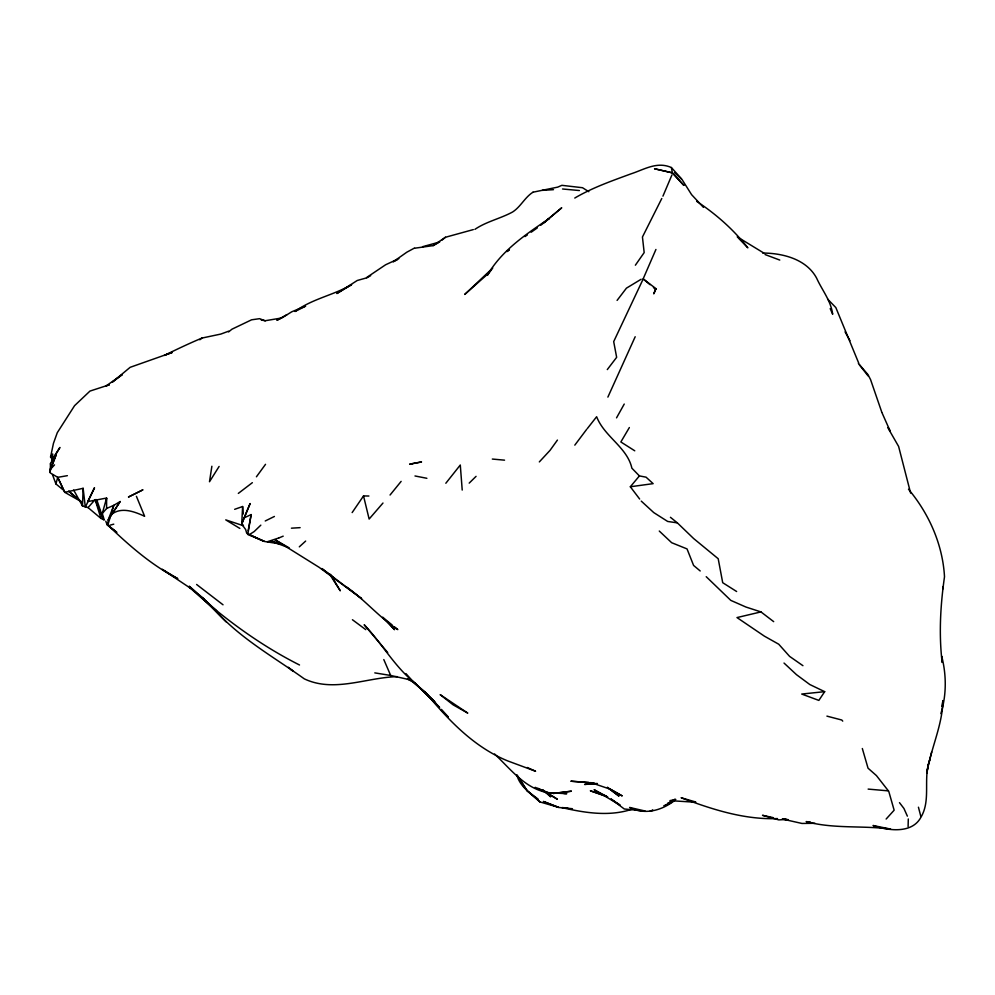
<?xml version="1.0" encoding="UTF-8"?>
<svg xmlns="http://www.w3.org/2000/svg" width="995" height="995" viewBox="0 0 995 995"><rect width="100%" height="100%" fill="white"/><g stroke="black" fill="none" stroke-linecap="round" stroke-linejoin="round"><path stroke-width="1.49" d="M908.099 826.596L908.298 818.972M83.132 488.309L82.51 505.97L88.033 507.587L100.905 518.37L104.264 519.999L102.286 513.507L106.589 498.047L87.672 501.592L94.513 487.749L85.334 507.189L83.132 488.309L64.787 492.326L58.319 478.719M243.464 525.397L241.71 524.129L244.086 517.873L251.15 514.589L247.78 534.477L264.222 541.355L246.76 533.37L245.653 529.539L241.71 524.129L242.618 506.53L234.658 509.316M67.374 475.672L57.735 477.339L50.21 472.899L50.484 463.533L52.051 460.859M908.497 489.229C929.094 513.843 942.713 544.563 944.504 576.777C940.511 604.711 938.845 632.857 941.966 660.954M51.815 462.314L52.71 453.969L50.558 457.028L52.312 459.304M106.278 500.982L106.589 498.047L106.602 508.482L102.286 513.507M211.873 466.257L209.497 481.742L219.111 466.456M248.128 530.857L251.15 514.589M926.793 772.742L928.546 763.65C923.833 781.311 930.611 801.224 920.798 817.504C911.743 834.059 887.863 830.638 873.025 825.502L890.625 829.084C862.578 825.352 833.76 829.084 806.149 821.609L810.515 822.044M942.688 589.152L943.26 586.416M926.93 772.904C930.847 748.427 942.327 725.641 942.974 700.592L941.743 706.301M928.957 762.854L931.668 751.996M928.907 763.041L929.778 759.571M655.941 288.625L653.852 293.662L655.941 288.625L643.156 278.874L655.929 249.459M62.983 489.751L55.919 483.931L57.735 477.339L64.787 492.326L81.553 501.828L68.63 491.144L81.59 502.239M50.558 457.028L53.469 443.297L57.287 432.688L74.575 405.661L89.96 391.085L109.127 384.854M940.86 713.614C946.606 695.007 946.519 675.008 941.705 656.202L941.917 662.409M108.244 523.693L109.96 518.034M111.676 512.375L113.828 505.298L120.146 501.542L108.194 519.912L107.821 525.111C129.176 545.447 151.364 565.148 177.819 578.68L162.173 569.302L191.127 588.667L189.51 587.348C222.843 617.646 259.21 644.673 299.52 664.996M671.923 174.958L662.931 196.164M49.75 471.953L55.956 455.362L49.974 469.764L54.526 464.889M241.71 524.129L250.131 503.532L244.086 517.873M642.745 279.918L613.691 341.621L616.651 357.317L607.298 369.58M635.183 336.745L607.883 397.104M661.787 198.49L642.447 236.997L644.175 252.593L635.37 265.205M616.539 417.863L624.238 404.057M53.63 458.173L59.924 447.451L51.566 460.349M629.362 427.539L620.855 441.967L634.76 450.81M120.146 501.542L108.194 519.912L113.828 505.298L106.602 508.482M824.681 691.662L818.848 700.405L801.721 694.05L824.681 691.662L809.818 684.535L796.46 674.647L784.023 663.056M368.896 496.02L363.523 495.933L352.143 512.587M557.424 440.076L550.048 450.349L539.327 461.916M256.424 476.792L265.528 464.317M574.812 445.138L586.391 429.716M617.087 300.403L626.44 288.152L641.128 279.259M587.087 428.882L596.639 416.718C604.301 436.668 627.248 447.277 631.887 468.21L639.412 475.921L646.053 477.165L653.13 483.645L630.332 486.766L639.648 499.03M401.134 481.381L390.052 495.025M445.835 483.247L460.287 465.013L462.215 490.062M630.332 486.766L639.412 475.921M382.976 503.035L369.133 519.042L363.523 495.933M88.033 507.587L95.159 499.602L103.455 519.577L96.702 499.552M886.135 819.047L894.144 810.204L888.759 791.348L876.433 775.59L868.038 768.19L862.329 748.514M469.192 483.122L476.058 476.356M260.827 525.149L254.148 531.579L249.272 534.651L264.309 541.442L281.398 544.128M487.562 274.185L464.727 294.445L492.712 268.041L487.45 275.13C501.853 250.23 526.156 234.161 549.427 218.365L540.72 225.268M299.308 546.852L305.652 541.069M509.067 249.795L506.99 251.586L509.403 249.72M532.972 192.209C524.825 197.346 520.771 206.699 512.686 211.947C500.473 218.614 486.356 221.524 474.901 229.36M442.029 240.081L445.474 237.258L473.309 229.596M228.564 331.92L231.959 329.196L251.586 319.805L259.608 318.674L265.23 320.863M199.796 339.78L202.022 338.051L220.865 334.059L228.601 331.198M238.327 493.396L252.357 482.674M524.974 236.586L527.437 234.845M531.156 232.233L537.337 227.88M415.064 248.165L433.136 245.616L445.474 237.258M281.921 317.952L291.659 311.833L305.465 306.124M675.53 799.818C662.62 810.204 645.233 815.514 629.624 807.455L645.096 811.012L624.275 808.985L610.98 798.973L619.835 804.893M574.774 198.042C592.398 187.682 611.701 180.953 630.855 173.901C644.238 169.548 656.949 161.128 671.376 167.533L681.762 179.088L691.6 194.659L703.44 207.358M674.958 799.234L667.496 803.599L674.386 800.216M366.745 277.891L370.662 275.652M286.946 314.594L276.871 320.278L280.665 318.537M433.136 245.616L438.409 242.693M414.505 248.029L406.793 252.22L393.212 261.797L397.291 259.732M111.602 514.315C121.601 506.604 134.512 511.691 144.623 516.256L136.415 496.331M265.242 520.982L274.409 516.467M305.54 306.224L295.042 311.485C312.119 298.823 333.4 295.279 351.608 284.682L336.857 293.525L357.242 280.49L365.75 278.115L385.625 264.757L398.846 258.65M202.022 338.051C189.137 343.424 176.849 349.32 164.25 355.439L172.185 352.466L130.158 367.317L112.435 382.043L122.323 374.568L106.204 385.849L109.114 384.903M278.737 537.984L267.356 541.74M665.854 805.067L670.729 802.977L663.827 805.751M279.06 537.872L283.189 536.156M652.77 810.191L650.009 811.298L652.683 810.266M631.526 809.383C608.915 816.771 584.55 812.791 561.951 807.604L567.759 807.94M422.589 246.698L439.728 241.972M110.022 525.173L113.766 524.166M773.687 621.651L760.951 611.913L736.996 617.572L764.371 636.141L778.724 644.213L789.607 656.389L802.928 665.68M675.717 799.408L669.946 800.639L695.617 802.244M533.046 192.184L557.697 187.135L561.876 185.331L582.51 187.719L588.791 191.687M280.416 318.201L265.292 320.713L261.275 320.054M397.216 676.637C366.347 677.483 334.009 692.918 304.321 678.864C273.513 656.775 239.434 638.019 214.261 609.164L189.249 586.229L204.099 599.264M291.423 528.183L300.129 527.649M542.3 190.356L553.481 189.672M562.536 188.988L579.388 190.542M814.955 823.3L801.945 823.45L782.406 819.047L788.239 819.644M777.481 818.574C744.049 819.855 712.01 809.308 681.115 797.754L695.617 801.958M557.847 793.202L547.424 792.629L566.777 793.687L563.804 793.525M588.866 782.48L570.844 781.199L591.838 782.916L610.333 789.234L622.236 795.925L609.201 788.562M762.68 253.041C782.766 253.14 806.485 259.086 816.659 278.214C822.168 290.378 830.837 300.515 832.691 314.271L830.191 308.624M868.137 789.097L888.348 790.863M572.448 808.711L558.804 807.48L543.357 801.46L558.692 807.393L539.899 801.92L527.188 790.838L517.002 775.105M492.326 459.056L504.552 460.163M590.296 782.63L594.575 783.053M782.406 819.047L786.46 819.47L778.749 819.892L762.506 815.303L772.991 817.591M736.636 591.515L722.706 582.697L718.203 558.73L693.639 538.544L677.359 522.872L667.682 521.455L653.765 512.599L641.265 501.119M374.792 672.881L390.687 675.468L410.226 679.859L412.875 681.339M414.99 475.971L426.88 478.296M672.384 172.856L654.586 168.764L672.384 172.856L683.826 185.344L672.384 172.856L671.376 167.533M279.657 543.146L270.901 541.106L289.172 547.847L274.869 539.688L319.221 567.386L361.645 598.629L321.808 568.531L332.79 576.889M826.92 716.126L841.782 720.019L842.728 721.126M760.951 611.913L745.927 607.037L730.803 600.383L706.214 576.69M242.917 525.559L225.753 519.875L239.845 528.42M606.166 796.05L590.333 790.801L607.696 796.97L594.077 789.707L619.823 805.017M765.055 254.546L779.769 260.068M537.909 788.338L548.506 792.853C525.024 788.774 510.821 769.234 494.59 754.011M527.25 767.493L535.584 771.249L507.5 760.839C473.16 746.648 447.974 719.509 424.703 691.6L439.641 707.482L414.89 683.067L434.181 701.239M535.21 787.331L545.67 792.182L543.357 790.217M407.452 679.087L414.131 682.458M105.781 521.193L107.087 524.688L116.9 532.325M543.121 790.988L557.362 799.234L545.67 791.672M763.638 252.941L737.22 236.835M696.687 201.351C716.039 214.136 733.526 229.534 747.842 247.83L738.278 237.942M539.899 801.92C531.591 793.45 520.31 787.654 516.84 775.043M352.429 619.736L365.787 629.648M609.127 788.749L618.965 796.112L607.423 787.219M196.612 584.475L223.029 604.798M538.196 799.159L527.188 790.838L517.723 776.112M290.739 669.386L293.003 671.103L288.339 667.272M107.087 524.688L115.507 531.28M346.173 586.727C364.605 599.612 379.058 617.223 397.813 629.611L394.306 626.75M670.431 517.3L677.359 522.872M391.968 624.848L382.615 617.223L394.567 629.698L387.577 621.9M410.226 679.859L424.479 691.749L412.751 681.227C393.634 665.021 381.346 642.683 364.17 624.748L387.702 652.533M700.194 570.968L693.59 565.434L687.035 548.917L671.662 542.71L659.275 531.044M643.156 278.874L650.009 284.657M653.441 287.543L655.717 289.47M542.884 790.105L550.621 796.821L546.802 792.418M216.599 610.756L201.948 597.336L214.261 609.164M199.796 595.42L226.089 621.863M674.622 172.608L681.351 179.038M435.512 702.482L412.714 681.177L405.923 673.578M827.641 299.122L835.837 307.579L858.697 363.063M858.411 363.449L867.963 374.593L870.575 379.63L881.794 412.216M859.381 364.804L868.1 375.948M899.48 802.654L903.933 808.462L907.365 816.149M887.814 427.639L898.609 446.432L910.624 493.11M330.141 574.998L340.278 590.819L330.44 574.277M845.078 331.882L849.966 340.676M73.68 490.087L82.51 505.97L81.901 503.482M888.61 428.273L890.202 431.221L882.018 412.776M383.796 659.561L390.687 675.468M523.469 785.901L524.004 787.182M52.474 474.615L55.919 483.931M95.159 499.602L100.905 518.37M918.435 807.206L920.848 816.485M50.484 463.533L50.981 466.431M242.618 506.53L243.277 514.029M561.603 207.893L543.942 222.656L561.603 207.893M142.745 489.913L128.529 496.99L142.745 489.913M412.067 463.707L409.642 464.18L421.544 461.941L412.067 463.707M571.329 791.212L553.319 793.45L571.329 791.212M587.523 784.06L584.6 784.458L597.423 783.575L587.523 784.06M467.625 713.017L453.173 704.87L440.151 694.634L467.625 713.017M447.999 716.748L441.208 709.485L447.999 716.748"/></g></svg>
